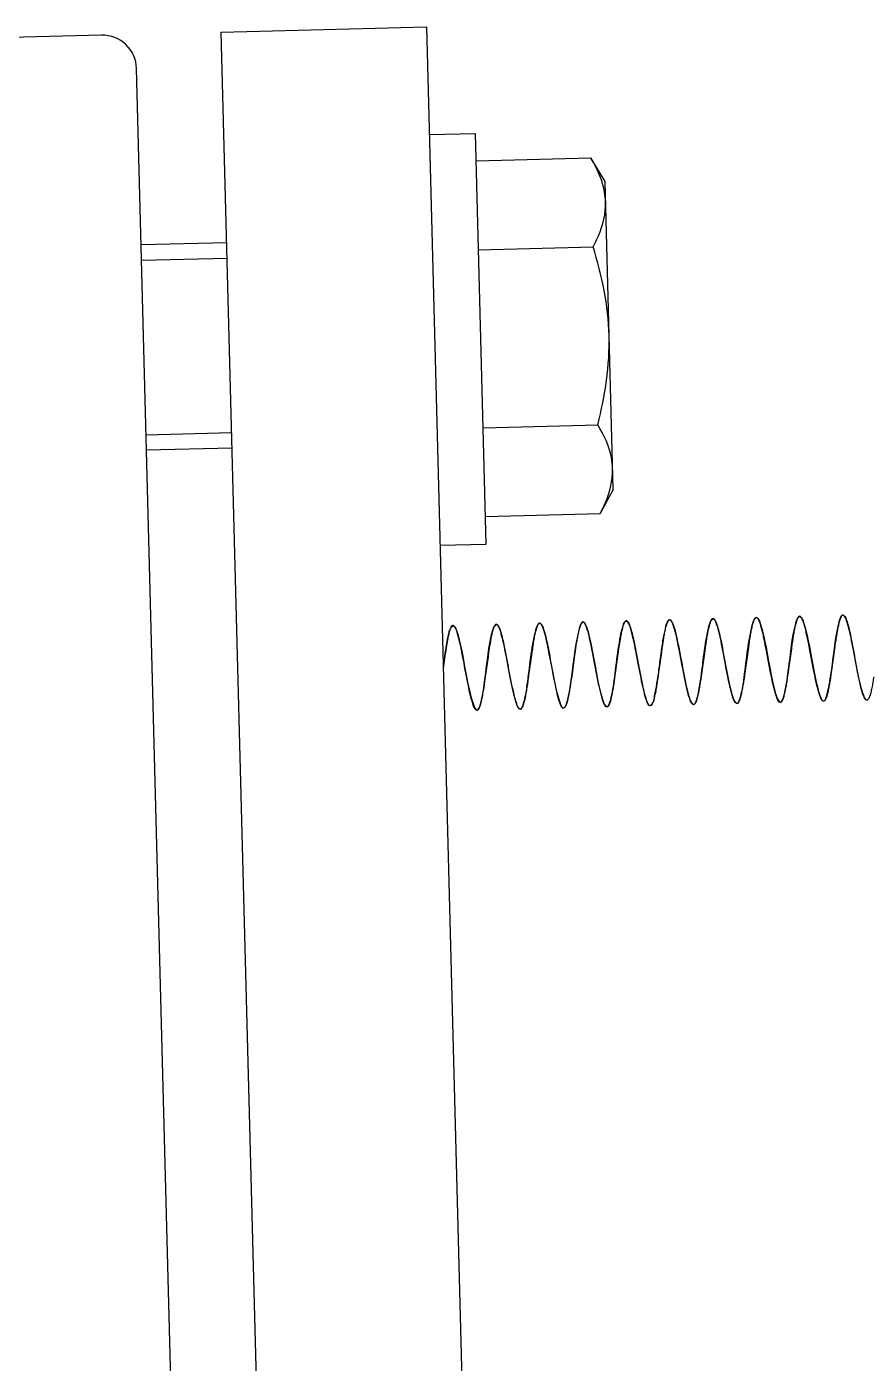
# Model space of a CAD drawing. Extents: x 59521 to 184406, y -1257 to 56672.
# Drawn here: x 86170.1 to 86219.2, y 15651.1 to 15729.2 of the extents above; entities that cross this region are included whole.
import ezdxf

# ---------------------------------------------------------------- set-up
doc = ezdxf.new("R2010")
doc.units = 0
doc.header["$MEASUREMENT"] = 0
doc.layers.get('0').update_dxf_attribs({"linetype": 'CONTINUOUS'})
doc.layers.add('00_BUW_DATUM', color=7, linetype='CONTINUOUS')

# ---------------------------------------------------------------- blocks, each defined once
blk = doc.blocks.new('rt666')
at = {"color": 87, "linetype": 'Continuous'}
for p, q in [((-910.556, 126.327), (-898.56, 126.641)), ((-898.56, 126.641), (-895.288, 1.684)), ((-917.553, 126.144), (-935.547, 125.673)), ((-907.283, 1.37), (-910.556, 126.327)), ((-912.334, 3.238), (-915.501, 124.197)), ((-915.208, 112.995), (-910.21, 113.126)), ((-914.941, 102.798), (-909.943, 102.929)), ((-891.873, 91.765), (-891.885, 91.776)), ((-896.559, 90.447), (-896.591, 90.592)), ((-894.006, 90.418), (-894.041, 90.578)), ((-891.491, 90.567), (-891.523, 90.714)), ((-889.8, 90.622), (-889.823, 90.476)), ((-888.952, 90.598), (-888.986, 90.755)), ((-888.919, 90.44), (-888.952, 90.598)), ((-887.28, 90.609), (-887.306, 90.442)), ((-886.42, 90.669), (-886.455, 90.83)), ((-886.386, 90.507), (-886.42, 90.669)), ((-884.748, 90.672), (-884.772, 90.516)), ((-883.902, 90.801), (-883.934, 90.949)), ((-883.87, 90.651), (-883.902, 90.801)), ((-883.839, 90.499), (-883.87, 90.651)), ((-882.24, 90.582), (-882.268, 90.389)), ((-881.342, 90.74), (-881.378, 90.909)), ((-881.306, 90.566), (-881.342, 90.74)), ((-879.696, 90.719), (-879.722, 90.551)), ((-879.671, 90.881), (-879.696, 90.719)), ((-878.819, 90.853), (-878.852, 91.005)), ((-878.787, 90.696), (-878.819, 90.853)), ((-878.754, 90.535), (-878.787, 90.696)), ((-877.17, 90.744), (-877.196, 90.572)), ((-877.145, 90.907), (-877.17, 90.744)), ((-876.287, 90.92), (-876.322, 91.083)), ((-876.252, 90.752), (-876.287, 90.92)), ((-876.217, 90.58), (-876.252, 90.752)), ((-876.165, 90.31), (-876.217, 90.58)), ((-874.663, 90.639), (-874.702, 90.364)), ((-874.637, 90.816), (-874.663, 90.639)), ((-873.744, 90.938), (-873.78, 91.104)), ((-873.709, 90.767), (-873.744, 90.938)), ((-873.674, 90.591), (-873.709, 90.767)), ((-873.621, 90.321), (-873.674, 90.591)), ((-897.461, 90.005), (-897.499, 89.735)), ((-897.435, 90.178), (-897.461, 90.005)), ((-897.41, 90.345), (-897.435, 90.178)), ((-896.527, 90.295), (-896.559, 90.447)), ((-896.495, 90.135), (-896.527, 90.295)), ((-896.446, 89.887), (-896.495, 90.135)), ((-896.363, 89.454), (-896.446, 89.887)), ((-894.962, 89.831), (-895.122, 88.661)), ((-894.929, 90.063), (-894.962, 89.831)), ((-894.907, 90.215), (-894.929, 90.063)), ((-894.885, 90.365), (-894.907, 90.215)), ((-894.861, 90.512), (-894.885, 90.365)), ((-893.972, 90.254), (-894.006, 90.418)), ((-893.939, 90.085), (-893.972, 90.254)), ((-893.887, 89.823), (-893.939, 90.085)), ((-892.427, 89.919), (-892.586, 88.751)), ((-892.399, 90.117), (-892.427, 89.919)), ((-892.371, 90.307), (-892.399, 90.117)), ((-891.459, 90.414), (-891.491, 90.567)), ((-891.427, 90.256), (-891.459, 90.414)), ((-891.378, 90.006), (-891.427, 90.256)), ((-891.292, 89.56), (-891.378, 90.006)), ((-889.901, 89.936), (-890.051, 88.832)), ((-889.868, 90.173), (-889.901, 89.936)), ((-889.846, 90.326), (-889.868, 90.173)), ((-889.823, 90.476), (-889.846, 90.326)), ((-888.885, 90.276), (-888.919, 90.44)), ((-888.835, 90.023), (-888.885, 90.276)), ((-888.75, 89.576), (-888.835, 90.023)), ((-887.369, 90.001), (-887.521, 88.882)), ((-887.331, 90.27), (-887.369, 90.001)), ((-887.306, 90.442), (-887.331, 90.27)), ((-886.353, 90.342), (-886.386, 90.507)), ((-886.303, 90.087), (-886.353, 90.342)), ((-884.831, 90.109), (-884.975, 89.049)), ((-884.796, 90.356), (-884.831, 90.109)), ((-884.772, 90.516), (-884.796, 90.356)), ((-883.792, 90.266), (-883.839, 90.499)), ((-883.73, 89.945), (-883.792, 90.266)), ((-882.296, 90.19), (-882.481, 88.839)), ((-882.268, 90.389), (-882.296, 90.19)), ((-881.271, 90.388), (-881.306, 90.566)), ((-881.216, 90.108), (-881.271, 90.388)), ((-879.785, 90.106), (-879.929, 89.04)), ((-879.747, 90.376), (-879.785, 90.106)), ((-879.722, 90.551), (-879.747, 90.376)), ((-878.705, 90.283), (-878.754, 90.535)), ((-878.602, 89.747), (-878.705, 90.283)), ((-877.234, 90.3), (-877.393, 89.134)), ((-877.196, 90.572), (-877.234, 90.3)), ((-875.934, 89.098), (-876.165, 90.31)), ((-874.689, 90.457), (-874.865, 89.168)), ((-873.41, 89.206), (-873.621, 90.321)), ((-897.499, 89.735), (-897.578, 89.154)), ((-884.975, 89.049), (-885.014, 88.77)), ((-880.977, 88.85), (-881.035, 89.151)), ((-879.929, 89.04), (-879.97, 88.752)), ((-878.464, 89.019), (-878.602, 89.747)), ((-878.413, 88.761), (-878.464, 89.019)), ((-877.393, 89.134), (-877.427, 88.892)), ((-875.881, 88.829), (-875.934, 89.098)), ((-874.865, 89.168), (-874.901, 88.916)), ((-873.358, 88.939), (-873.41, 89.206)), ((-896.163, 88.41), (-896.219, 88.698)), ((-896.126, 88.224), (-896.163, 88.41)), ((-895.159, 88.394), (-895.186, 88.213)), ((-895.122, 88.661), (-895.159, 88.394)), ((-893.624, 88.444), (-893.683, 88.746)), ((-893.586, 88.253), (-893.624, 88.444)), ((-893.548, 88.071), (-893.586, 88.253)), ((-892.63, 88.437), (-892.659, 88.239)), ((-892.586, 88.751), (-892.63, 88.437)), ((-891.108, 88.594), (-891.174, 88.934)), ((-891.059, 88.346), (-891.108, 88.594)), ((-891.026, 88.187), (-891.059, 88.346)), ((-890.113, 88.4), (-890.138, 88.231)), ((-890.088, 88.572), (-890.113, 88.4)), ((-890.051, 88.832), (-890.088, 88.572)), ((-888.557, 88.565), (-888.618, 88.878)), ((-888.516, 88.361), (-888.557, 88.565)), ((-888.475, 88.164), (-888.516, 88.361)), ((-887.587, 88.42), (-887.614, 88.247)), ((-887.561, 88.6), (-887.587, 88.42)), ((-887.521, 88.882), (-887.561, 88.6)), ((-886.019, 88.603), (-886.073, 88.877)), ((-885.983, 88.426), (-886.019, 88.603)), ((-885.948, 88.255), (-885.983, 88.426)), ((-885.913, 88.092), (-885.948, 88.255)), ((-885.04, 88.585), (-885.067, 88.404)), ((-885.014, 88.77), (-885.04, 88.585)), ((-883.483, 88.651), (-883.542, 88.951)), ((-883.443, 88.452), (-883.483, 88.651)), ((-883.402, 88.258), (-883.443, 88.452)), ((-882.53, 88.502), (-882.555, 88.341)), ((-882.505, 88.669), (-882.53, 88.502)), ((-882.481, 88.839), (-882.505, 88.669)), ((-880.939, 88.659), (-880.977, 88.85)), ((-880.901, 88.475), (-880.939, 88.659)), ((-880.864, 88.298), (-880.901, 88.475)), ((-879.97, 88.752), (-879.997, 88.57)), ((-878.379, 88.594), (-878.413, 88.761)), ((-878.346, 88.43), (-878.379, 88.594)), ((-878.311, 88.271), (-878.346, 88.43)), ((-877.473, 88.581), (-877.496, 88.433)), ((-877.45, 88.734), (-877.473, 88.581)), ((-877.427, 88.892), (-877.45, 88.734)), ((-875.846, 88.656), (-875.881, 88.829)), ((-875.812, 88.49), (-875.846, 88.656)), ((-875.777, 88.329), (-875.812, 88.49)), ((-874.948, 88.601), (-874.972, 88.45)), ((-874.924, 88.756), (-874.948, 88.601)), ((-874.901, 88.916), (-874.924, 88.756)), ((-873.324, 88.77), (-873.358, 88.939)), ((-873.289, 88.605), (-873.324, 88.77)), ((-873.255, 88.444), (-873.289, 88.605)), ((-896.09, 88.046), (-896.126, 88.224)), ((-896.054, 87.876), (-896.09, 88.046)), ((-893.511, 87.899), (-893.548, 88.071)), ((-890.994, 88.035), (-891.026, 88.187)), ((-890.962, 87.887), (-890.994, 88.035)), ((-892.96, 86.892), (-892.97, 86.873))]:
    blk.add_line(p, q, dxfattribs=at)
for points in [[(-876.702, 92.184), (-876.743, 92.199), (-876.79, 92.186), (-876.833, 92.142), (-876.865, 92.091), (-876.892, 92.034), (-876.916, 91.973), (-876.938, 91.909), (-876.958, 91.841), (-876.977, 91.773), (-876.994, 91.704), (-877.011, 91.635), (-877.026, 91.567), (-877.04, 91.499), (-877.054, 91.431), (-877.067, 91.362), (-877.08, 91.29), (-877.093, 91.217), (-877.107, 91.142), (-877.12, 91.065), (-877.145, 90.907)], [(-876.322, 91.083), (-876.34, 91.163), (-876.358, 91.241), (-876.376, 91.317), (-876.394, 91.392), (-876.412, 91.464), (-876.43, 91.535), (-876.449, 91.604), (-876.468, 91.671), (-876.487, 91.736), (-876.507, 91.799), (-876.526, 91.857), (-876.547, 91.915), (-876.57, 91.973), (-876.596, 92.032), (-876.624, 92.087), (-876.657, 92.138), (-876.702, 92.184)], [(-874.172, 92.25), (-874.206, 92.264), (-874.252, 92.256), (-874.294, 92.219), (-874.325, 92.172), (-874.352, 92.118), (-874.376, 92.06), (-874.397, 92), (-874.417, 91.936), (-874.436, 91.87), (-874.453, 91.803), (-874.47, 91.736), (-874.486, 91.667), (-874.501, 91.598), (-874.515, 91.527), (-874.529, 91.455), (-874.543, 91.381), (-874.557, 91.305), (-874.571, 91.228), (-874.584, 91.149), (-874.597, 91.068), (-874.611, 90.986), (-874.637, 90.816)], [(-873.78, 91.104), (-873.798, 91.184), (-873.816, 91.263), (-873.833, 91.341), (-873.851, 91.416), (-873.87, 91.491), (-873.888, 91.564), (-873.907, 91.635), (-873.926, 91.703), (-873.944, 91.767), (-873.963, 91.83), (-873.984, 91.894), (-874.006, 91.958), (-874.03, 92.023), (-874.057, 92.085), (-874.087, 92.144), (-874.12, 92.197), (-874.162, 92.243), (-874.172, 92.25)], [(-896.936, 91.63), (-896.979, 91.663), (-897.025, 91.667), (-897.067, 91.642), (-897.106, 91.594), (-897.136, 91.539), (-897.162, 91.48), (-897.186, 91.415), (-897.207, 91.348), (-897.226, 91.281), (-897.244, 91.215), (-897.26, 91.15), (-897.274, 91.086), (-897.289, 91.021), (-897.302, 90.955), (-897.316, 90.885), (-897.33, 90.812), (-897.344, 90.737), (-897.358, 90.661), (-897.371, 90.584), (-897.384, 90.506), (-897.41, 90.345)], [(-896.591, 90.592), (-896.607, 90.664), (-896.623, 90.736), (-896.641, 90.809), (-896.658, 90.882), (-896.677, 90.956), (-896.697, 91.03), (-896.717, 91.105), (-896.739, 91.18), (-896.762, 91.254), (-896.786, 91.326), (-896.811, 91.396), (-896.837, 91.461), (-896.866, 91.523), (-896.898, 91.58), (-896.936, 91.63)], [(-894.403, 91.695), (-894.44, 91.725), (-894.487, 91.734), (-894.53, 91.713), (-894.569, 91.667), (-894.599, 91.614), (-894.624, 91.558), (-894.645, 91.504), (-894.663, 91.451), (-894.681, 91.392), (-894.698, 91.331), (-894.714, 91.267), (-894.73, 91.202), (-894.745, 91.135), (-894.76, 91.069), (-894.774, 91.002), (-894.787, 90.934), (-894.8, 90.866), (-894.813, 90.797), (-894.825, 90.728), (-894.837, 90.657), (-894.861, 90.512)], [(-894.041, 90.578), (-894.058, 90.657), (-894.075, 90.734), (-894.093, 90.81), (-894.111, 90.885), (-894.129, 90.958), (-894.147, 91.028), (-894.165, 91.097), (-894.183, 91.164), (-894.202, 91.229), (-894.221, 91.294), (-894.241, 91.357), (-894.263, 91.419), (-894.285, 91.479), (-894.307, 91.533), (-894.332, 91.587), (-894.361, 91.64), (-894.396, 91.688), (-894.403, 91.695)], [(-891.885, 91.776), (-891.918, 91.796), (-891.964, 91.797), (-892.006, 91.77), (-892.042, 91.724), (-892.071, 91.672), (-892.095, 91.617), (-892.116, 91.56), (-892.136, 91.501), (-892.155, 91.438), (-892.173, 91.372), (-892.19, 91.303), (-892.206, 91.232), (-892.223, 91.157), (-892.239, 91.08), (-892.255, 91.001), (-892.27, 90.92), (-892.285, 90.837), (-892.3, 90.753), (-892.314, 90.667), (-892.329, 90.579), (-892.343, 90.49), (-892.371, 90.307)], [(-891.523, 90.714), (-891.539, 90.786), (-891.556, 90.856), (-891.572, 90.925), (-891.588, 90.993), (-891.605, 91.06), (-891.622, 91.127), (-891.64, 91.193), (-891.658, 91.258), (-891.677, 91.322), (-891.697, 91.386), (-891.717, 91.447), (-891.737, 91.504), (-891.759, 91.56), (-891.782, 91.615), (-891.808, 91.669), (-891.838, 91.72), (-891.873, 91.765)], [(-888.986, 90.755), (-889.003, 90.832), (-889.021, 90.909), (-889.039, 90.986), (-889.057, 91.063), (-889.076, 91.139), (-889.096, 91.215), (-889.116, 91.29), (-889.137, 91.362), (-889.158, 91.432), (-889.18, 91.501), (-889.203, 91.566), (-889.227, 91.63), (-889.255, 91.693), (-889.286, 91.754), (-889.322, 91.809), (-889.363, 91.849), (-889.411, 91.867), (-889.457, 91.851), (-889.494, 91.814), (-889.525, 91.766), (-889.549, 91.715), (-889.57, 91.664), (-889.59, 91.609), (-889.608, 91.551), (-889.626, 91.49), (-889.642, 91.428), (-889.658, 91.366), (-889.673, 91.303), (-889.687, 91.24), (-889.7, 91.175), (-889.714, 91.11), (-889.727, 91.043), (-889.739, 90.975), (-889.752, 90.906), (-889.764, 90.836), (-889.776, 90.766), (-889.8, 90.622)], [(-886.788, 91.873), (-886.806, 91.894), (-886.85, 91.926), (-886.9, 91.929), (-886.946, 91.898), (-886.981, 91.852), (-887.009, 91.798), (-887.034, 91.739), (-887.056, 91.679), (-887.075, 91.62), (-887.092, 91.561), (-887.109, 91.5), (-887.125, 91.436), (-887.141, 91.368), (-887.156, 91.298), (-887.171, 91.227), (-887.186, 91.154), (-887.2, 91.08), (-887.214, 91.005), (-887.227, 90.928), (-887.241, 90.85), (-887.254, 90.771), (-887.28, 90.609)], [(-886.455, 90.83), (-886.473, 90.909), (-886.491, 90.989), (-886.509, 91.067), (-886.528, 91.145), (-886.548, 91.223), (-886.568, 91.298), (-886.588, 91.373), (-886.609, 91.445), (-886.63, 91.515), (-886.653, 91.584), (-886.677, 91.652), (-886.704, 91.719), (-886.733, 91.782), (-886.767, 91.841), (-886.788, 91.873)], [(-883.934, 90.949), (-883.951, 91.022), (-883.968, 91.094), (-883.985, 91.166), (-884.002, 91.237), (-884.02, 91.306), (-884.038, 91.374), (-884.056, 91.44), (-884.074, 91.504), (-884.094, 91.568), (-884.114, 91.63), (-884.136, 91.692), (-884.159, 91.753), (-884.183, 91.811), (-884.209, 91.865), (-884.238, 91.915), (-884.274, 91.962), (-884.314, 91.993), (-884.36, 91.999), (-884.404, 91.974), (-884.437, 91.932), (-884.466, 91.883), (-884.49, 91.831), (-884.511, 91.778), (-884.53, 91.722), (-884.548, 91.665), (-884.566, 91.603), (-884.583, 91.539), (-884.599, 91.474), (-884.614, 91.407), (-884.629, 91.338), (-884.644, 91.268), (-884.658, 91.196), (-884.672, 91.124), (-884.685, 91.05), (-884.698, 90.976), (-884.711, 90.901), (-884.724, 90.825), (-884.748, 90.672)], [(-881.742, 92.029), (-881.75, 92.037), (-881.797, 92.064), (-881.848, 92.057), (-881.896, 92.014), (-881.93, 91.96), (-881.958, 91.901), (-881.983, 91.836), (-882.005, 91.769), (-882.026, 91.698), (-882.045, 91.627), (-882.063, 91.555), (-882.079, 91.483), (-882.095, 91.411), (-882.11, 91.338), (-882.125, 91.262), (-882.14, 91.184), (-882.154, 91.104), (-882.169, 91.022), (-882.183, 90.939), (-882.197, 90.853), (-882.211, 90.765), (-882.24, 90.582)], [(-881.378, 90.909), (-881.397, 90.993), (-881.415, 91.075), (-881.434, 91.155), (-881.453, 91.235), (-881.472, 91.312), (-881.492, 91.387), (-881.511, 91.461), (-881.531, 91.533), (-881.552, 91.604), (-881.575, 91.674), (-881.598, 91.743), (-881.622, 91.808), (-881.648, 91.871), (-881.675, 91.929), (-881.707, 91.985), (-881.742, 92.029)], [(-879.234, 92.117), (-879.282, 92.133), (-879.327, 92.117), (-879.367, 92.075), (-879.399, 92.022), (-879.426, 91.966), (-879.448, 91.909), (-879.467, 91.853), (-879.485, 91.795), (-879.502, 91.735), (-879.518, 91.672), (-879.535, 91.605), (-879.55, 91.539), (-879.565, 91.471), (-879.579, 91.402), (-879.592, 91.333), (-879.606, 91.262), (-879.619, 91.189), (-879.632, 91.114), (-879.645, 91.038), (-879.671, 90.881)], [(-878.852, 91.005), (-878.869, 91.08), (-878.885, 91.153), (-878.902, 91.225), (-878.919, 91.296), (-878.936, 91.366), (-878.954, 91.434), (-878.972, 91.501), (-878.99, 91.568), (-879.008, 91.632), (-879.026, 91.69), (-879.043, 91.745), (-879.061, 91.797), (-879.081, 91.851), (-879.103, 91.908), (-879.129, 91.967), (-879.159, 92.024), (-879.193, 92.077), (-879.234, 92.117)], [(-893.683, 88.746), (-893.78, 89.259), (-893.887, 89.823)], [(-886.073, 88.877), (-886.198, 89.537), (-886.303, 90.087)], [(-883.542, 88.951), (-883.649, 89.518), (-883.73, 89.945)], [(-881.035, 89.151), (-881.118, 89.588), (-881.216, 90.108)], [(-896.219, 88.698), (-896.311, 89.178), (-896.328, 89.272), (-896.363, 89.454)], [(-891.174, 88.934), (-891.241, 89.288), (-891.258, 89.379), (-891.292, 89.56)], [(-888.618, 88.878), (-888.714, 89.386), (-888.75, 89.576)], [(-892.659, 88.239), (-892.689, 88.05), (-892.703, 87.958), (-892.718, 87.868), (-892.733, 87.78), (-892.749, 87.694), (-892.764, 87.61), (-892.78, 87.528), (-892.796, 87.447), (-892.814, 87.367), (-892.831, 87.291), (-892.848, 87.223), (-892.866, 87.157), (-892.884, 87.093), (-892.905, 87.027), (-892.931, 86.958), (-892.96, 86.892)], [(-890.138, 88.231), (-890.165, 88.065), (-890.178, 87.983), (-890.191, 87.904), (-890.205, 87.826), (-890.218, 87.75), (-890.232, 87.676), (-890.246, 87.603), (-890.26, 87.531), (-890.275, 87.461), (-890.29, 87.393), (-890.305, 87.331), (-890.32, 87.27), (-890.337, 87.211), (-890.355, 87.15), (-890.375, 87.088), (-890.398, 87.025), (-890.424, 86.965), (-890.456, 86.91), (-890.469, 86.891)], [(-887.614, 88.247), (-887.64, 88.078), (-887.654, 87.996), (-887.668, 87.915), (-887.682, 87.834), (-887.697, 87.755), (-887.712, 87.677), (-887.727, 87.601), (-887.743, 87.528), (-887.759, 87.457), (-887.775, 87.39), (-887.792, 87.323), (-887.81, 87.257), (-887.831, 87.189), (-887.854, 87.123), (-887.88, 87.059), (-887.909, 87), (-887.943, 86.948), (-887.964, 86.926)], [(-885.067, 88.404), (-885.094, 88.23), (-885.108, 88.146), (-885.121, 88.065), (-885.135, 87.985), (-885.149, 87.906), (-885.163, 87.829), (-885.177, 87.754), (-885.192, 87.681), (-885.207, 87.61), (-885.222, 87.541), (-885.238, 87.473), (-885.255, 87.405), (-885.273, 87.338), (-885.293, 87.271), (-885.315, 87.205), (-885.339, 87.144), (-885.365, 87.086), (-885.397, 87.032), (-885.433, 86.991), (-885.477, 86.971), (-885.523, 86.982), (-885.562, 87.016), (-885.597, 87.065), (-885.628, 87.119), (-885.655, 87.177), (-885.681, 87.24), (-885.705, 87.305), (-885.727, 87.371), (-885.748, 87.438), (-885.768, 87.505), (-885.787, 87.573), (-885.806, 87.641), (-885.824, 87.711), (-885.842, 87.784), (-885.86, 87.86), (-885.878, 87.936), (-885.895, 88.013), (-885.913, 88.092)], [(-882.887, 87.071), (-882.897, 87.062), (-882.941, 87.039), (-882.988, 87.046), (-883.032, 87.084), (-883.068, 87.133), (-883.098, 87.188), (-883.125, 87.247), (-883.149, 87.308), (-883.173, 87.372), (-883.195, 87.438), (-883.217, 87.508), (-883.238, 87.581), (-883.259, 87.657), (-883.28, 87.735), (-883.3, 87.816), (-883.321, 87.899), (-883.341, 87.985), (-883.361, 88.073), (-883.382, 88.164), (-883.402, 88.258)], [(-882.555, 88.341), (-882.579, 88.189), (-882.592, 88.115), (-882.604, 88.042), (-882.617, 87.969), (-882.631, 87.895), (-882.645, 87.82), (-882.66, 87.745), (-882.676, 87.668), (-882.694, 87.592), (-882.712, 87.515), (-882.731, 87.439), (-882.752, 87.364), (-882.774, 87.295), (-882.799, 87.228), (-882.826, 87.166), (-882.857, 87.109), (-882.887, 87.071)], [(-880.363, 87.129), (-880.368, 87.124), (-880.416, 87.104), (-880.465, 87.119), (-880.51, 87.164), (-880.546, 87.218), (-880.576, 87.277), (-880.604, 87.34), (-880.628, 87.403), (-880.65, 87.466), (-880.67, 87.529), (-880.691, 87.596), (-880.711, 87.665), (-880.73, 87.737), (-880.75, 87.812), (-880.769, 87.888), (-880.788, 87.966), (-880.807, 88.046), (-880.826, 88.128), (-880.845, 88.212), (-880.864, 88.298)], [(-879.997, 88.57), (-880.024, 88.396), (-880.037, 88.312), (-880.051, 88.229), (-880.065, 88.149), (-880.079, 88.069), (-880.093, 87.991), (-880.107, 87.916), (-880.122, 87.842), (-880.137, 87.769), (-880.153, 87.696), (-880.169, 87.624), (-880.187, 87.553), (-880.206, 87.483), (-880.225, 87.415), (-880.245, 87.352), (-880.268, 87.291), (-880.294, 87.231), (-880.325, 87.174), (-880.363, 87.129)], [(-877.496, 88.433), (-877.52, 88.288), (-877.532, 88.217), (-877.544, 88.145), (-877.557, 88.074), (-877.571, 88.002), (-877.585, 87.931), (-877.599, 87.859), (-877.614, 87.788), (-877.63, 87.718), (-877.646, 87.648), (-877.664, 87.581), (-877.682, 87.516), (-877.7, 87.456), (-877.72, 87.396), (-877.744, 87.337), (-877.771, 87.279), (-877.805, 87.225), (-877.844, 87.186), (-877.89, 87.17), (-877.936, 87.187), (-877.974, 87.224), (-878.008, 87.274), (-878.037, 87.33), (-878.063, 87.387), (-878.087, 87.446), (-878.108, 87.505), (-878.128, 87.565), (-878.147, 87.625), (-878.166, 87.69), (-878.186, 87.757), (-878.204, 87.826), (-878.223, 87.897), (-878.241, 87.969), (-878.259, 88.042), (-878.276, 88.117), (-878.294, 88.194), (-878.311, 88.271)], [(-874.972, 88.45), (-874.996, 88.305), (-875.008, 88.234), (-875.02, 88.164), (-875.033, 88.095), (-875.046, 88.026), (-875.059, 87.959), (-875.073, 87.892), (-875.088, 87.826), (-875.103, 87.761), (-875.118, 87.698), (-875.134, 87.638), (-875.151, 87.579), (-875.168, 87.522), (-875.188, 87.465), (-875.21, 87.408), (-875.235, 87.354), (-875.263, 87.304), (-875.297, 87.263), (-875.339, 87.237), (-875.383, 87.241), (-875.423, 87.27), (-875.459, 87.316), (-875.488, 87.364), (-875.512, 87.413), (-875.535, 87.465), (-875.556, 87.519), (-875.577, 87.577), (-875.597, 87.637), (-875.616, 87.698), (-875.635, 87.76), (-875.653, 87.825), (-875.671, 87.891), (-875.689, 87.959), (-875.707, 88.03), (-875.725, 88.102), (-875.742, 88.176), (-875.76, 88.252), (-875.777, 88.329)], [(-872.799, 87.308), (-872.83, 87.304), (-872.874, 87.323), (-872.915, 87.366), (-872.948, 87.416), (-872.977, 87.471), (-873.002, 87.527), (-873.024, 87.585), (-873.046, 87.645), (-873.067, 87.708), (-873.087, 87.774), (-873.107, 87.843), (-873.127, 87.913), (-873.146, 87.985), (-873.165, 88.058), (-873.183, 88.133), (-873.202, 88.209), (-873.22, 88.286), (-873.237, 88.365), (-873.255, 88.444)], [(-872.416, 88.661), (-872.442, 88.501), (-872.455, 88.421), (-872.469, 88.341), (-872.483, 88.262), (-872.497, 88.183), (-872.512, 88.104), (-872.527, 88.027), (-872.543, 87.951), (-872.56, 87.876), (-872.577, 87.804), (-872.594, 87.733), (-872.613, 87.664), (-872.633, 87.595), (-872.656, 87.527), (-872.682, 87.462), (-872.71, 87.402), (-872.744, 87.351), (-872.785, 87.314), (-872.799, 87.308)], [(-895.186, 88.213), (-895.214, 88.031), (-895.228, 87.939), (-895.243, 87.848), (-895.258, 87.757), (-895.274, 87.666), (-895.29, 87.577), (-895.307, 87.489), (-895.324, 87.403), (-895.342, 87.318), (-895.361, 87.235), (-895.382, 87.153), (-895.403, 87.072), (-895.427, 86.993), (-895.452, 86.921), (-895.48, 86.85), (-895.515, 86.784), (-895.557, 86.732), (-895.609, 86.707), (-895.661, 86.723), (-895.704, 86.764), (-895.741, 86.82), (-895.772, 86.882), (-895.801, 86.947), (-895.827, 87.016), (-895.851, 87.086), (-895.874, 87.159), (-895.896, 87.233), (-895.917, 87.309), (-895.938, 87.388), (-895.958, 87.467), (-895.978, 87.547), (-895.998, 87.628), (-896.017, 87.71), (-896.035, 87.793), (-896.054, 87.876)], [(-892.97, 86.873), (-893.001, 86.825), (-893.045, 86.782), (-893.095, 86.772), (-893.145, 86.8), (-893.184, 86.847), (-893.217, 86.902), (-893.246, 86.961), (-893.272, 87.023), (-893.297, 87.089), (-893.32, 87.157), (-893.341, 87.225), (-893.362, 87.293), (-893.381, 87.362), (-893.4, 87.432), (-893.419, 87.505), (-893.438, 87.58), (-893.456, 87.657), (-893.475, 87.736), (-893.493, 87.817), (-893.511, 87.899)], [(-890.469, 86.891), (-890.495, 86.862), (-890.538, 86.839), (-890.583, 86.846), (-890.627, 86.882), (-890.662, 86.929), (-890.692, 86.984), (-890.72, 87.043), (-890.745, 87.104), (-890.769, 87.169), (-890.791, 87.236), (-890.813, 87.306), (-890.834, 87.377), (-890.855, 87.449), (-890.874, 87.522), (-890.893, 87.595), (-890.911, 87.668), (-890.928, 87.741), (-890.945, 87.814), (-890.962, 87.887)], [(-887.964, 86.926), (-887.988, 86.91), (-888.037, 86.907), (-888.081, 86.934), (-888.121, 86.983), (-888.153, 87.038), (-888.181, 87.096), (-888.206, 87.154), (-888.229, 87.214), (-888.251, 87.278), (-888.273, 87.346), (-888.294, 87.416), (-888.315, 87.488), (-888.335, 87.563), (-888.355, 87.641), (-888.375, 87.721), (-888.395, 87.803), (-888.415, 87.889), (-888.435, 87.977), (-888.455, 88.069), (-888.475, 88.164)]]:
    blk.add_lwpolyline(points, dxfattribs=at)
for centre, radius, start, end in [((-917.501, 124.144), 2, 1.5, 91.5), ((-876.769, 92.086), 0.118, 54.54983, 57.57654), ((-897.098, 91.478), 0.222, 41.63379, 44.17098), ((-881.897, 91.88), 0.215, 42.13475, 45.66342), ((-893.485, 87.153), 0.586, 330.76501, 333.50741), ((-890.68, 87.052), 0.266, 320.68707, 323.73035), ((-880.452, 87.229), 0.134, 307.37602, 311.9991), ((-872.824, 87.38), 0.0765, 286.19949, 292.03075)]:
    blk.add_arc(centre, radius, start, end, dxfattribs=at)
for points, knots in [([(-879.514, 91.689), (-879.495, 91.764), (-879.469, 91.902), (-879.315, 92.173), (-879.234, 92.116)], [0, 0, 0, 0, 0.440056, 1, 1, 1, 1]), ([(-876.978, 91.771), (-876.959, 91.842), (-876.93, 91.977), (-876.787, 92.238), (-876.705, 92.186)], [0, 0, 0, 0, 0.433605, 1, 1, 1, 1]), ([(-876.7, 92.182), (-876.679, 92.167), (-876.57, 92.029), (-876.524, 91.858), (-876.482, 91.718)], [0, 0, 0, 0, 0.152391, 1, 1, 1, 1]), ([(-874.461, 91.771), (-874.441, 91.852), (-874.41, 92.001), (-874.267, 92.309), (-874.175, 92.252)], [0, 0, 0, 0, 0.435913, 1, 1, 1, 1]), ([(-874.175, 92.252), (-874.173, 92.251), (-874.168, 92.247), (-874.163, 92.244), (-874.161, 92.242)], [0, 0, 0, 0, 0.487233, 1, 1, 1, 1]), ([(-874.161, 92.242), (-874.14, 92.224), (-874.033, 92.083), (-873.986, 91.91), (-873.944, 91.769)], [0, 0, 0, 0, 0.15528, 1, 1, 1, 1]), ([(-897.249, 91.192), (-897.228, 91.277), (-897.217, 91.427), (-897.009, 91.705), (-896.938, 91.633)], [0, 0, 0, 0, 0.46444, 1, 1, 1, 1]), ([(-896.932, 91.626), (-896.913, 91.604), (-896.821, 91.458), (-896.772, 91.292), (-896.732, 91.155)], [0, 0, 0, 0, 0.167978, 1, 1, 1, 1]), ([(-894.713, 91.273), (-894.692, 91.356), (-894.682, 91.504), (-894.473, 91.768), (-894.405, 91.697)], [0, 0, 0, 0, 0.464739, 1, 1, 1, 1]), ([(-894.405, 91.697), (-894.403, 91.695), (-894.399, 91.691), (-894.394, 91.686), (-894.392, 91.683)], [0, 0, 0, 0, 0.488742, 1, 1, 1, 1]), ([(-894.392, 91.683), (-894.376, 91.664), (-894.298, 91.541), (-894.254, 91.401), (-894.219, 91.287)], [0, 0, 0, 0, 0.175089, 1, 1, 1, 1]), ([(-892.834, 87.282), (-892.761, 87.582), (-892.535, 88.94), (-892.441, 90.323), (-892.176, 91.357)], [0, 0, 0, 0, 0.224392, 1, 1, 1, 1]), ([(-892.176, 91.357), (-892.157, 91.434), (-892.135, 91.574), (-891.965, 91.84), (-891.889, 91.779)], [0, 0, 0, 0, 0.447382, 1, 1, 1, 1]), ([(-891.889, 91.779), (-891.886, 91.777), (-891.88, 91.772), (-891.875, 91.767), (-891.873, 91.765)], [0, 0, 0, 0, 0.485159, 1, 1, 1, 1]), ([(-891.873, 91.765), (-891.855, 91.746), (-891.766, 91.615), (-891.72, 91.462), (-891.682, 91.337)], [0, 0, 0, 0, 0.166579, 1, 1, 1, 1]), ([(-890.297, 87.365), (-890.078, 88.292), (-890.03, 89.404), (-889.409, 92.827), (-888.677, 89.359), (-888.552, 88.249), (-888.275, 87.352)], [0, 0, 0, 0, 0.308744, 0.496628, 0.695504, 1, 1, 1, 1]), ([(-887.781, 87.366), (-887.707, 87.656), (-887.478, 89.015), (-887.378, 90.395), (-887.124, 91.44)], [0, 0, 0, 0, 0.218178, 1, 1, 1, 1]), ([(-887.124, 91.44), (-887.102, 91.531), (-887.048, 91.671), (-887.007, 91.898), (-886.831, 91.924), (-886.794, 91.88)], [0, 0, 0, 0, 0.441296, 0.731937, 1, 1, 1, 1]), ([(-886.794, 91.88), (-886.792, 91.877), (-886.787, 91.871), (-886.783, 91.866), (-886.781, 91.863)], [0, 0, 0, 0, 0.488563, 1, 1, 1, 1]), ([(-886.781, 91.863), (-886.765, 91.84), (-886.688, 91.707), (-886.643, 91.559), (-886.607, 91.438)], [0, 0, 0, 0, 0.179093, 1, 1, 1, 1]), ([(-886.607, 91.438), (-886.512, 91.116), (-886.355, 90.378), (-886.143, 89.238), (-885.961, 88.291), (-885.802, 87.599), (-885.695, 87.286), (-885.564, 86.894), (-885.257, 87.164), (-885.228, 87.625), (-885.062, 88.319), (-884.96, 89.183), (-884.832, 90.086), (-884.725, 90.91), (-884.576, 91.52), (-884.509, 91.895), (-884.338, 92.024), (-884.237, 91.932), (-884.171, 91.789), (-884.045, 91.444), (-883.911, 90.86), (-883.745, 90.034), (-883.532, 88.901), (-883.378, 88.053), (-883.225, 87.535)], [0, 0, 0, 0, 0.069365, 0.156103, 0.238806, 0.27226, 0.297433, 0.317929, 0.330672, 0.363225, 0.414363, 0.477311, 0.543275, 0.603261, 0.648562, 0.67415, 0.680105, 0.68657, 0.697742, 0.714153, 0.761378, 0.82216, 0.888304, 1, 1, 1, 1]), ([(-882.708, 87.531), (-882.636, 87.828), (-882.406, 89.186), (-882.31, 90.567), (-882.051, 91.605)], [0, 0, 0, 0, 0.22214, 1, 1, 1, 1]), ([(-882.051, 91.605), (-882.03, 91.687), (-882.017, 91.834), (-881.817, 92.102), (-881.747, 92.033)], [0, 0, 0, 0, 0.462155, 1, 1, 1, 1]), ([(-881.737, 92.024), (-881.72, 92.005), (-881.638, 91.88), (-881.593, 91.735), (-881.557, 91.617)], [0, 0, 0, 0, 0.170542, 1, 1, 1, 1]), ([(-881.557, 91.617), (-881.468, 91.331), (-881.166, 89.987), (-880.995, 88.615), (-880.687, 87.584)], [0, 0, 0, 0, 0.217848, 1, 1, 1, 1]), ([(-880.192, 87.535), (-880.115, 87.829), (-879.876, 89.214), (-879.788, 90.624), (-879.514, 91.689)], [0, 0, 0, 0, 0.216768, 1, 1, 1, 1]), ([(-879.234, 92.116), (-879.213, 92.102), (-879.105, 91.97), (-879.06, 91.804), (-879.019, 91.668)], [0, 0, 0, 0, 0.152116, 1, 1, 1, 1]), ([(-879.019, 91.668), (-878.742, 90.757), (-878.634, 89.635), (-877.839, 86.19), (-877.277, 89.729), (-877.216, 90.858), (-876.978, 91.771)], [0, 0, 0, 0, 0.306129, 0.497518, 0.696888, 1, 1, 1, 1]), ([(-876.482, 91.718), (-876.209, 90.813), (-876.093, 89.704), (-875.328, 86.272), (-874.744, 89.739), (-874.686, 90.853), (-874.461, 91.771)], [0, 0, 0, 0, 0.306369, 0.500011, 0.693726, 1, 1, 1, 1]), ([(-873.944, 91.769), (-873.857, 91.473), (-873.559, 90.129), (-873.393, 88.753), (-873.075, 87.734)], [0, 0, 0, 0, 0.224283, 1, 1, 1, 1]), ([(-897.562, 89.271), (-897.537, 89.457), (-897.448, 90.099), (-897.36, 90.744), (-897.249, 91.192)], [0, 0, 0, 0, 0.288629, 1, 1, 1, 1]), ([(-896.732, 91.155), (-896.464, 90.241), (-896.358, 89.133), (-895.559, 85.747), (-895.01, 89.249), (-894.943, 90.363), (-894.713, 91.273)], [0, 0, 0, 0, 0.308821, 0.496696, 0.695687, 1, 1, 1, 1]), ([(-894.219, 91.287), (-894.134, 91.01), (-893.837, 89.695), (-893.659, 88.355), (-893.374, 87.337)], [0, 0, 0, 0, 0.215107, 1, 1, 1, 1]), ([(-891.682, 91.337), (-891.593, 91.047), (-891.293, 89.703), (-891.126, 88.329), (-890.812, 87.302)], [0, 0, 0, 0, 0.220005, 1, 1, 1, 1]), ([(-883.225, 87.535), (-883.199, 87.45), (-883.168, 87.298), (-882.979, 86.99), (-882.897, 87.062)], [0, 0, 0, 0, 0.449545, 1, 1, 1, 1]), ([(-882.882, 87.076), (-882.865, 87.096), (-882.778, 87.237), (-882.74, 87.399), (-882.708, 87.531)], [0, 0, 0, 0, 0.163548, 1, 1, 1, 1]), ([(-880.687, 87.584), (-880.663, 87.502), (-880.627, 87.355), (-880.456, 87.058), (-880.371, 87.122)], [0, 0, 0, 0, 0.442408, 1, 1, 1, 1]), ([(-880.362, 87.129), (-880.345, 87.145), (-880.258, 87.268), (-880.223, 87.415), (-880.192, 87.535)], [0, 0, 0, 0, 0.159833, 1, 1, 1, 1]), ([(-873.075, 87.734), (-873.054, 87.667), (-873.005, 87.529), (-872.901, 87.278), (-872.803, 87.306)], [0, 0, 0, 0, 0.409913, 1, 1, 1, 1]), ([(-893.374, 87.337), (-893.344, 87.228), (-893.281, 87.052), (-893.211, 86.846), (-893.056, 86.736), (-892.995, 86.828), (-892.973, 86.867)], [0, 0, 0, 0, 0.423318, 0.694235, 0.832741, 1, 1, 1, 1]), ([(-890.812, 87.302), (-890.786, 87.218), (-890.725, 87.078), (-890.66, 86.824), (-890.501, 86.851), (-890.475, 86.884)], [0, 0, 0, 0, 0.421768, 0.799998, 1, 1, 1, 1]), ([(-890.466, 86.895), (-890.449, 86.918), (-890.369, 87.066), (-890.329, 87.23), (-890.297, 87.365)], [0, 0, 0, 0, 0.171951, 1, 1, 1, 1]), ([(-888.275, 87.352), (-888.251, 87.276), (-888.217, 87.136), (-888.046, 86.86), (-887.967, 86.923)], [0, 0, 0, 0, 0.439565, 1, 1, 1, 1]), ([(-887.967, 86.923), (-887.965, 86.925), (-887.962, 86.928), (-887.958, 86.932), (-887.956, 86.934)], [0, 0, 0, 0, 0.489084, 1, 1, 1, 1]), ([(-887.956, 86.934), (-887.938, 86.952), (-887.851, 87.084), (-887.813, 87.239), (-887.781, 87.366)], [0, 0, 0, 0, 0.1629, 1, 1, 1, 1]), ([(-882.897, 87.062), (-882.895, 87.064), (-882.89, 87.068), (-882.885, 87.073), (-882.882, 87.076)], [0, 0, 0, 0, 0.486025, 1, 1, 1, 1])]:
    blk.add_open_spline(points, degree=3, knots=knots, dxfattribs=at)
blk.add_open_spline([(-892.96, 86.892), (-892.899, 87.014), (-892.865, 87.149), (-892.834, 87.282)], degree=3, dxfattribs=at)
at = {"layer": '00_BUW_DATUM', "color": 87, "linetype": 'Continuous'}
for p, q in [((-898.395, 120.337), (-895.696, 120.408)), ((-895.067, 96.416), (-895.696, 120.408)), ((-895.653, 118.801), (-888.96, 118.976)), ((-888.12, 117.605), (-888.96, 118.976)), ((-887.648, 99.612), (-888.12, 117.605)), ((-910.233, 114.025), (-915.232, 113.895)), ((-895.517, 113.607), (-888.824, 113.782)), ((-895.245, 103.218), (-888.552, 103.393)), ((-909.919, 102.03), (-914.918, 101.899)), ((-887.648, 99.612), (-888.415, 98.199)), ((-895.109, 98.024), (-888.415, 98.199)), ((-897.766, 96.346), (-895.067, 96.416))]:
    blk.add_line(p, q, dxfattribs=at)
for points, knots in [([(-888.287, 117.552), (-888.405, 117.925), (-888.624, 118.407), (-888.889, 118.861), (-888.96, 118.976)], [0, 0, 0, 0, 0.742598, 1, 1, 1, 1]), ([(-888.824, 113.782), (-888.709, 113.993), (-888.304, 114.807), (-888.07, 115.728), (-888.088, 116.4)], [0, 0, 0, 0, 0.26301, 1, 1, 1, 1]), ([(-887.68, 100.817), (-887.686, 101.037), (-887.788, 101.95), (-888.189, 102.802), (-888.552, 103.393)], [0, 0, 0, 0, 0.241275, 1, 1, 1, 1]), ([(-888.415, 98.199), (-888.301, 98.41), (-887.896, 99.224), (-887.662, 100.145), (-887.68, 100.817)], [0, 0, 0, 0, 0.26301, 1, 1, 1, 1])]:
    blk.add_open_spline(points, degree=3, knots=knots, dxfattribs=at)
for points in [[(-888.088, 116.4), (-888.098, 116.79), (-888.17, 117.181), (-888.287, 117.552)], [(-887.884, 108.609), (-887.93, 110.361), (-888.294, 112.111), (-888.824, 113.782)], [(-888.552, 103.393), (-888.11, 105.089), (-887.838, 106.857), (-887.884, 108.609)]]:
    blk.add_open_spline(points, degree=3, dxfattribs=at)

msp = doc.modelspace()

# ---------------------------------------------------------------- block references
msp.add_blockref('rt666', (87091.983, 15602.528))

doc.saveas('drawing.dxf')
